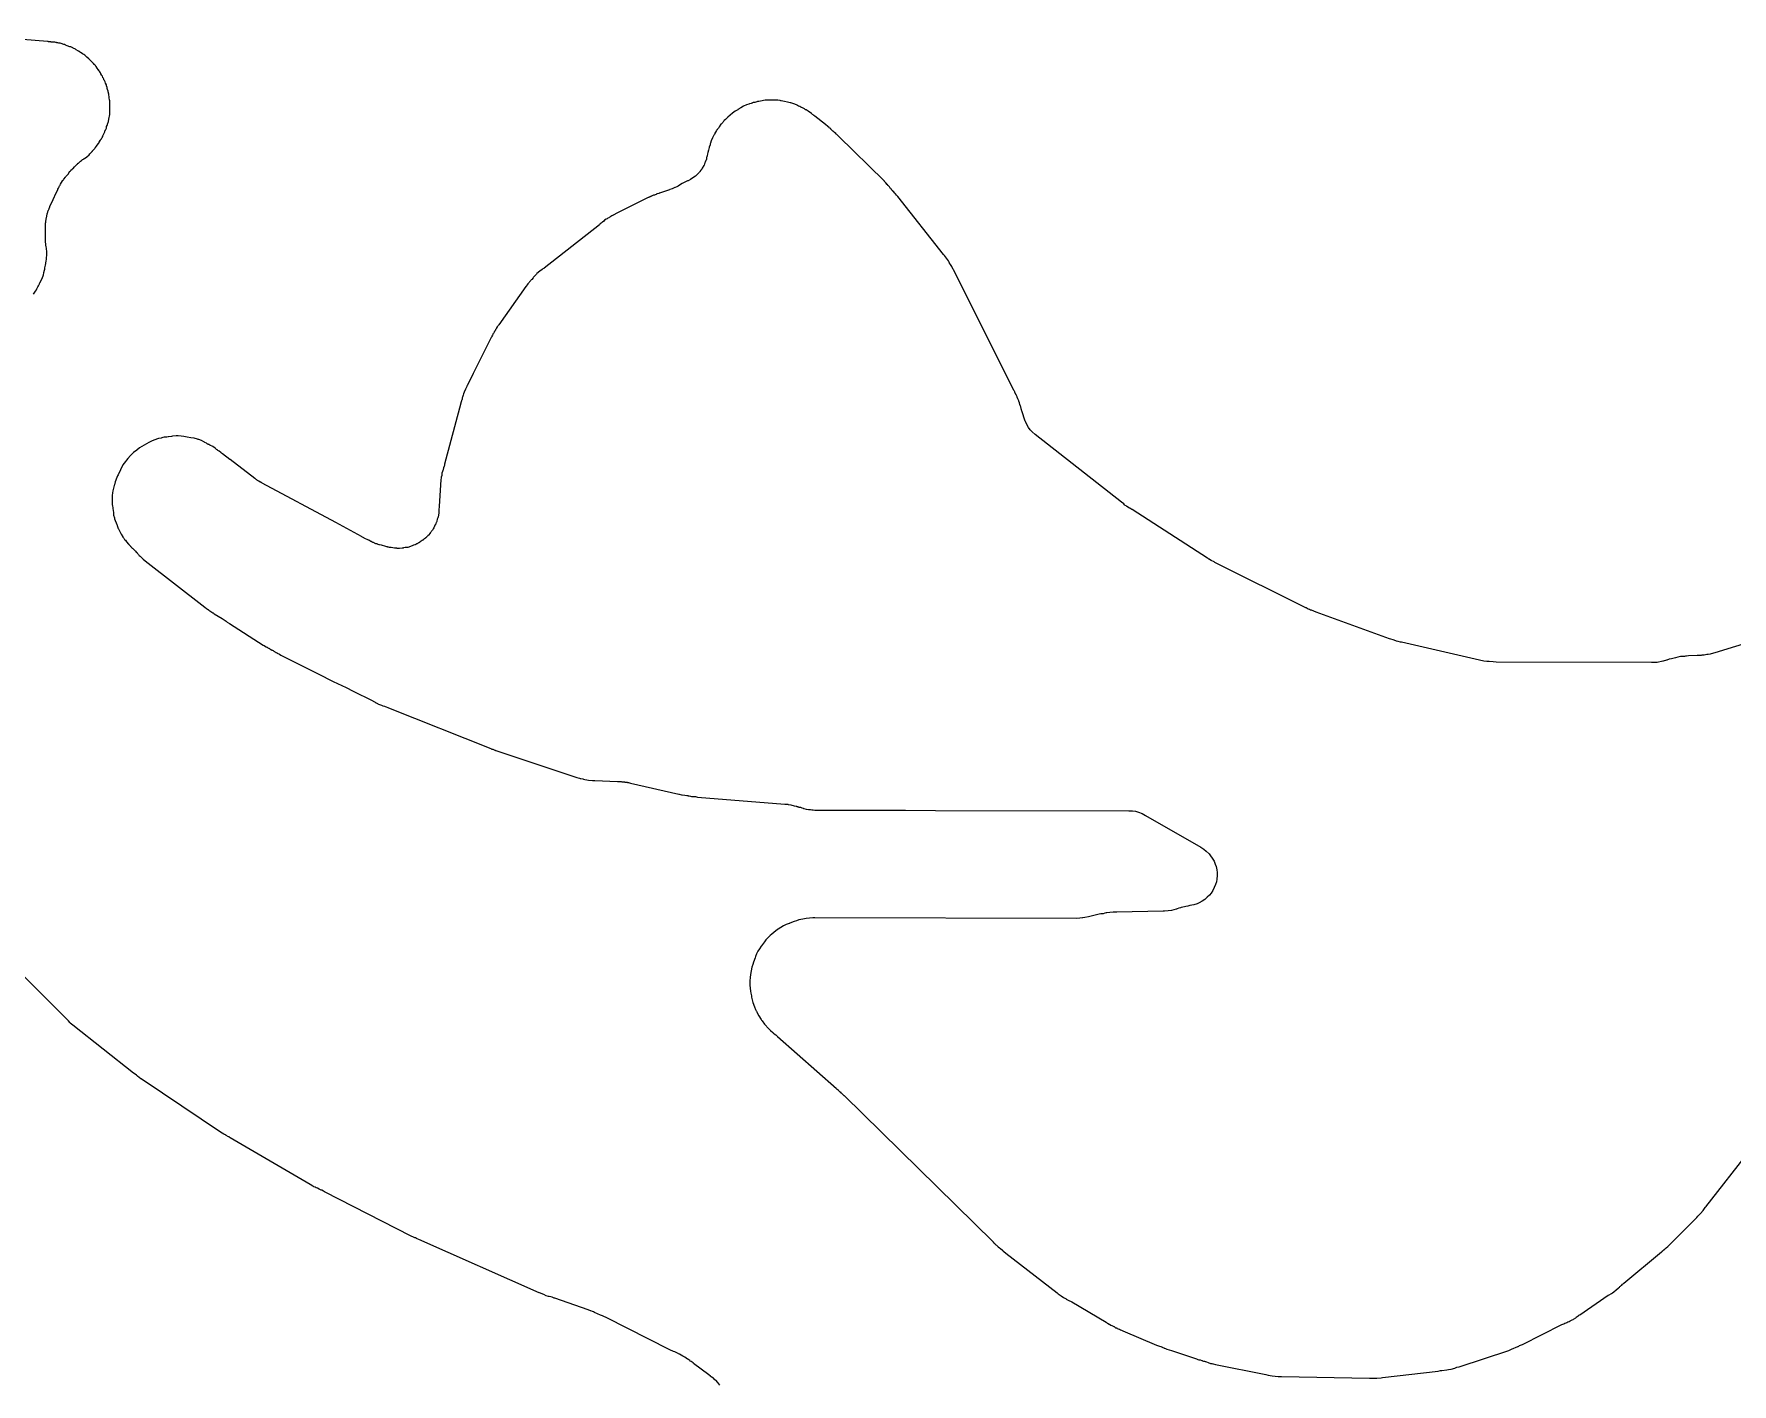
# Model space of a CAD drawing. Header units: millimetres. Extents: x 0 to 300, y 0 to 300.
# Drawn here: x 120.9 to 186.2, y 100.2 to 152.1 of the extents above; entities that cross this region are included whole.
import ezdxf

# ---------------------------------------------------------------- set-up
doc = ezdxf.new("R2010")
doc.units = ezdxf.units.MM
doc.layers.add('CUT', color=7, linetype='CONTINUOUS')

msp = doc.modelspace()

# ---------------------------------------------------------------- linework, layer by layer
at = {"layer": 'CUT'}
for points in [[(120.9, 142.08), (120.98, 142.2), (121.01, 142.25), (121.03, 142.29), (121.06, 142.34), (121.07, 142.36), (121.09, 142.4), (121.13, 142.48), (121.13, 142.49), (121.15, 142.51), (121.22, 142.66), (121.27, 142.79), (121.28, 142.82), (121.3, 142.9), (121.3, 142.92), (121.3, 142.93), (121.31, 142.94), (121.31, 142.95), (121.31, 142.96), (121.33, 143.04), (121.33, 143.05), (121.34, 143.06), (121.34, 143.07), (121.34, 143.09), (121.36, 143.19), (121.36, 143.2), (121.37, 143.26), (121.38, 143.31), (121.39, 143.33), (121.4, 143.44), (121.4, 143.46), (121.41, 143.59), (121.41, 143.68), (121.41, 143.7), (121.4, 143.85), (121.39, 143.9), (121.38, 143.96), (121.38, 143.97), (121.37, 143.98), (121.37, 143.99), (121.37, 144.01), (121.37, 144.02), (121.36, 144.08), (121.36, 144.09), (121.36, 144.12), (121.36, 144.14), (121.36, 144.18), (121.36, 144.23), (121.36, 144.24), (121.36, 144.26), (121.36, 144.29), (121.36, 144.3), (121.36, 144.61), (121.36, 144.68), (121.36, 144.69), (121.36, 144.72), (121.36, 144.73), (121.36, 144.74), (121.36, 144.75), (121.36, 144.79), (121.36, 144.81), (121.36, 144.82), (121.37, 144.83), (121.37, 144.85), (121.39, 144.99), (121.4, 145.02), (121.43, 145.16), (121.43, 145.17), (121.43, 145.18), (121.44, 145.19), (121.44, 145.2), (121.45, 145.23), (121.45, 145.24), (121.45, 145.25), (121.45, 145.26), (121.47, 145.28), (121.47, 145.29), (121.48, 145.31), (121.49, 145.34), (121.5, 145.36), (121.5, 145.37), (121.5, 145.38), (121.51, 145.4), (121.53, 145.44), (121.53, 145.45), (121.66, 145.72), (121.71, 145.83), (121.72, 145.86), (121.83, 146.1), (121.84, 146.12), (121.86, 146.15), (121.86, 146.16), (121.86, 146.17), (121.87, 146.18), (121.89, 146.21), (121.89, 146.22), (121.9, 146.24), (121.91, 146.26), (121.92, 146.27), (121.92, 146.28), (121.94, 146.31), (121.98, 146.37), (121.99, 146.39), (121.99, 146.4), (122.01, 146.43), (122.03, 146.45), (122.03, 146.46), (122.05, 146.48), (122.07, 146.5), (122.13, 146.58), (122.14, 146.6), (122.19, 146.65), (122.24, 146.71), (122.26, 146.74), (122.3, 146.79), (122.32, 146.81), (122.32, 146.82), (122.34, 146.84), (122.39, 146.89), (122.4, 146.9), (122.42, 146.91), (122.47, 146.97), (122.5, 147), (122.51, 147.01), (122.53, 147.02), (122.58, 147.07), (122.6, 147.09), (122.61, 147.1), (122.61, 147.11), (122.62, 147.11), (122.63, 147.12), (122.64, 147.13), (122.68, 147.16), (122.7, 147.18), (122.71, 147.19), (122.75, 147.22), (122.76, 147.23), (122.78, 147.24), (122.79, 147.25), (122.82, 147.27), (122.85, 147.29), (122.86, 147.29), (122.95, 147.36), (123.04, 147.44), (123.07, 147.47), (123.15, 147.56), (123.16, 147.57), (123.18, 147.59), (123.18, 147.6), (123.19, 147.61), (123.26, 147.68), (123.27, 147.7), (123.34, 147.78), (123.34, 147.79), (123.41, 147.88), (123.41, 147.89), (123.42, 147.91), (123.43, 147.92), (123.46, 147.98), (123.47, 147.99), (123.48, 147.99), (123.48, 148), (123.48, 148.01), (123.49, 148.03), (123.51, 148.05), (123.52, 148.06), (123.53, 148.08), (123.54, 148.1), (123.56, 148.14), (123.56, 148.15), (123.57, 148.17), (123.59, 148.21), (123.6, 148.24), (123.64, 148.32), (123.66, 148.38), (123.67, 148.39), (123.68, 148.4), (123.68, 148.41), (123.69, 148.43), (123.7, 148.46), (123.7, 148.47), (123.7, 148.48), (123.71, 148.52), (123.73, 148.56), (123.73, 148.57), (123.73, 148.58), (123.74, 148.59), (123.75, 148.61), (123.78, 148.71), (123.8, 148.8), (123.83, 148.99), (123.84, 149.09), (123.84, 149.18), (123.84, 149.28), (123.84, 149.34), (123.84, 149.4), (123.84, 149.44), (123.83, 149.5), (123.83, 149.52), (123.83, 149.53), (123.82, 149.54), (123.81, 149.64), (123.79, 149.76), (123.79, 149.77), (123.77, 149.86), (123.77, 149.88), (123.75, 149.94), (123.73, 149.99), (123.73, 150), (123.73, 150.01), (123.73, 150.02), (123.71, 150.09), (123.7, 150.12), (123.67, 150.19), (123.65, 150.24), (123.63, 150.29), (123.62, 150.31), (123.61, 150.32), (123.6, 150.34), (123.58, 150.39), (123.57, 150.4), (123.57, 150.41), (123.55, 150.46), (123.54, 150.47), (123.53, 150.48), (123.52, 150.49), (123.51, 150.51), (123.49, 150.55), (123.49, 150.56), (123.48, 150.58), (123.45, 150.62), (123.43, 150.65), (123.42, 150.67), (123.41, 150.68), (123.39, 150.71), (123.35, 150.77), (123.31, 150.83), (123.28, 150.86), (123.28, 150.87), (123.26, 150.89), (123.25, 150.9), (123.24, 150.9), (123.23, 150.91), (123.21, 150.94), (123.21, 150.95), (123.2, 150.96), (123.19, 150.96), (123.14, 151.01), (123.11, 151.05), (123.05, 151.1), (123.04, 151.11), (123.04, 151.12), (123.03, 151.13), (123.02, 151.13), (123.01, 151.14), (123, 151.15), (122.95, 151.19), (122.93, 151.21), (122.87, 151.26), (122.84, 151.29), (122.79, 151.32), (122.73, 151.36), (122.71, 151.37), (122.69, 151.38), (122.63, 151.42), (122.54, 151.47), (122.52, 151.49), (122.42, 151.54), (122.41, 151.55), (122.34, 151.58), (122.32, 151.59), (122.3, 151.59), (122.19, 151.63), (122.13, 151.65), (122.09, 151.67), (122.07, 151.68), (121.96, 151.71), (121.92, 151.72), (121.9, 151.72), (121.89, 151.72), (121.88, 151.73), (121.87, 151.73), (121.84, 151.74), (121.81, 151.74), (121.79, 151.74), (121.78, 151.75), (121.77, 151.75), (121.76, 151.75), (121.72, 151.76), (121.65, 151.77), (121.61, 151.77), (121.58, 151.77), (121.57, 151.78), (121.56, 151.78), (121.52, 151.78), (121.51, 151.78), (121.5, 151.78), (121.48, 151.78), (121.47, 151.78), (121.46, 151.79), (121.44, 151.79), (117.8, 152.08)], [(187.9, 129.02), (185.52, 128.29), (185.47, 128.28), (185.34, 128.24), (185.26, 128.23), (185.21, 128.23), (185.11, 128.21), (185.05, 128.2), (185.02, 128.2), (184.99, 128.19), (184.94, 128.19), (184.88, 128.19), (184.84, 128.19), (184.5, 128.18), (184.43, 128.17), (184.39, 128.17), (184.35, 128.16), (184.2, 128.15), (184.1, 128.13), (184.01, 128.11), (183.85, 128.07), (183.76, 128.05), (183.67, 128.01), (183.66, 128.01), (183.53, 127.97), (183.52, 127.97), (183.3, 127.93), (183.12, 127.92), (183.1, 127.92), (183.08, 127.92), (177.11, 127.94), (177, 127.95), (176.85, 127.96), (176.77, 127.96), (176.76, 127.96), (176.64, 127.98), (173.47, 128.7), (173.44, 128.71), (173.35, 128.73), (173.28, 128.75), (173.19, 128.78), (173.15, 128.79), (173.06, 128.82), (173.01, 128.83), (170.19, 129.86), (170.01, 129.93), (169.99, 129.94), (169.98, 129.94), (169.94, 129.96), (169.9, 129.98), (169.89, 129.98), (169.81, 130.02), (169.8, 130.03), (166.33, 131.75), (166.3, 131.77), (166.27, 131.79), (166.16, 131.85), (166.1, 131.88), (166.09, 131.89), (166.07, 131.9), (166.04, 131.92), (166.02, 131.93), (163.12, 133.8), (163.11, 133.8), (163.03, 133.85), (163.02, 133.86), (162.92, 133.92), (162.89, 133.94), (162.86, 133.96), (162.83, 133.99), (162.8, 134.02), (162.71, 134.09), (159.4, 136.69), (159.28, 136.79), (159.21, 136.86), (159.14, 136.96), (159.06, 137.1), (159.02, 137.19), (159.01, 137.2), (158.88, 137.59), (158.87, 137.62), (158.87, 137.63), (158.87, 137.64), (158.86, 137.67), (158.86, 137.69), (158.86, 137.7), (158.85, 137.73), (158.84, 137.75), (158.83, 137.77), (158.83, 137.78), (158.83, 137.79), (158.83, 137.8), (158.82, 137.8), (158.81, 137.84), (158.81, 137.85), (158.8, 137.88), (158.79, 137.9), (158.79, 137.91), (158.77, 137.97), (158.77, 137.98), (158.76, 138), (158.73, 138.06), (158.72, 138.09), (158.71, 138.11), (158.7, 138.13), (158.69, 138.16), (158.68, 138.18), (158.66, 138.21), (158.66, 138.22), (158.63, 138.28), (158.62, 138.31), (158.61, 138.33), (158.6, 138.35), (158.59, 138.36), (156.26, 143.02), (156.25, 143.04), (156.19, 143.13), (156.19, 143.14), (156.14, 143.22), (156.11, 143.27), (156.1, 143.28), (156.09, 143.3), (156.09, 143.31), (156.08, 143.32), (156.06, 143.36), (156.03, 143.41), (155.95, 143.51), (155.95, 143.52), (155.91, 143.56), (155.87, 143.61), (154.12, 145.83), (154.07, 145.88), (154.03, 145.93), (154.02, 145.94), (154, 145.96), (153.95, 146.02), (153.94, 146.03), (153.93, 146.04), (153.93, 146.05), (153.91, 146.07), (153.9, 146.07), (153.89, 146.08), (153.88, 146.1), (153.87, 146.11), (153.86, 146.12), (153.85, 146.14), (153.83, 146.16), (153.8, 146.2), (153.76, 146.24), (153.74, 146.26), (153.72, 146.29), (153.71, 146.29), (153.66, 146.36), (153.61, 146.41), (153.6, 146.42), (153.59, 146.43), (151.84, 148.15), (151.82, 148.17), (151.79, 148.2), (151.76, 148.23), (151.75, 148.23), (151.74, 148.24), (151.73, 148.25), (151.69, 148.29), (151.67, 148.31), (151.64, 148.33), (151.63, 148.34), (151.63, 148.35), (151.62, 148.35), (151.61, 148.36), (151.6, 148.37), (151.58, 148.38), (151.55, 148.41), (151.54, 148.42), (151.54, 148.43), (151.5, 148.46), (151.48, 148.47), (151.48, 148.48), (151.44, 148.51), (151.43, 148.52), (151.34, 148.6), (150.93, 148.92), (150.89, 148.95), (150.86, 148.97), (150.84, 148.98), (150.82, 149), (150.8, 149.02), (150.67, 149.11), (150.59, 149.16), (150.57, 149.17), (150.56, 149.18), (150.53, 149.2), (150.46, 149.24), (150.42, 149.25), (150.41, 149.26), (150.39, 149.27), (150.35, 149.29), (150.3, 149.31), (150.26, 149.33), (150.25, 149.34), (150.23, 149.35), (150.12, 149.39), (150, 149.43), (149.98, 149.43), (149.88, 149.46), (149.76, 149.49), (149.64, 149.51), (149.62, 149.51), (149.6, 149.52), (149.59, 149.52), (149.51, 149.53), (149.4, 149.54), (149.27, 149.54), (149.15, 149.54), (149.02, 149.53), (148.96, 149.52), (148.9, 149.51), (148.78, 149.49), (148.77, 149.49), (148.76, 149.49), (148.72, 149.48), (148.7, 149.47), (148.66, 149.46), (148.62, 149.45), (148.6, 149.45), (148.56, 149.44), (148.53, 149.43), (148.52, 149.42), (148.51, 149.42), (148.48, 149.41), (148.42, 149.39), (148.39, 149.38), (148.3, 149.35), (148.19, 149.3), (148.08, 149.24), (147.97, 149.18), (147.97, 149.17), (147.87, 149.11), (147.77, 149.04), (147.67, 148.96), (147.58, 148.88), (147.53, 148.83), (147.49, 148.79), (147.45, 148.75), (147.43, 148.73), (147.42, 148.72), (147.41, 148.72), (147.4, 148.71), (147.4, 148.7), (147.39, 148.68), (147.33, 148.61), (147.32, 148.61), (147.29, 148.57), (147.29, 148.56), (147.28, 148.55), (147.25, 148.51), (147.22, 148.46), (147.18, 148.41), (147.17, 148.4), (147.16, 148.39), (147.15, 148.37), (147.11, 148.31), (147.09, 148.27), (147.08, 148.25), (147.07, 148.22), (147.05, 148.19), (147, 148.09), (146.95, 147.97), (146.92, 147.88), (146.91, 147.86), (146.91, 147.85), (146.9, 147.82), (146.87, 147.73), (146.87, 147.72), (146.84, 147.62), (146.82, 147.52), (146.81, 147.47), (146.79, 147.4), (146.79, 147.39), (146.78, 147.36), (146.77, 147.33), (146.77, 147.3), (146.76, 147.27), (146.74, 147.21), (146.73, 147.19), (146.73, 147.18), (146.72, 147.17), (146.71, 147.15), (146.7, 147.13), (146.7, 147.11), (146.69, 147.09), (146.67, 147.04), (146.66, 147.03), (146.6, 146.92), (146.59, 146.9), (146.59, 146.89), (146.55, 146.84), (146.51, 146.79), (146.5, 146.77), (146.43, 146.7), (146.42, 146.69), (146.34, 146.62), (146.24, 146.55), (146.15, 146.49), (146.06, 146.44), (146.04, 146.43), (145.93, 146.39), (145.83, 146.33), (145.73, 146.27), (145.67, 146.23), (145.63, 146.21), (145.56, 146.18), (145.55, 146.18), (145.45, 146.13), (145.36, 146.1), (145.35, 146.1), (145.34, 146.09), (144.96, 145.96), (144.94, 145.96), (144.94, 145.95), (144.93, 145.95), (144.88, 145.93), (144.86, 145.93), (144.83, 145.91), (144.79, 145.9), (144.77, 145.89), (144.75, 145.88), (144.74, 145.88), (144.73, 145.88), (144.65, 145.85), (144.64, 145.84), (144.63, 145.83), (144.62, 145.83), (144.61, 145.83), (144.6, 145.82), (144.59, 145.82), (144.56, 145.81), (144.55, 145.8), (144.54, 145.79), (144.53, 145.79), (144.52, 145.79), (143.27, 145.17), (143.25, 145.15), (143.21, 145.13), (143.2, 145.13), (143.19, 145.12), (143.18, 145.12), (143.13, 145.09), (143.09, 145.07), (143.08, 145.06), (143.05, 145.04), (143.03, 145.03), (143.01, 145.02), (142.97, 145), (142.95, 144.98), (142.91, 144.96), (142.85, 144.92), (142.82, 144.89), (142.77, 144.85), (142.76, 144.85), (142.72, 144.81), (142.68, 144.78), (142.67, 144.77), (142.65, 144.75), (140.53, 143.08), (140.51, 143.07), (140.48, 143.05), (140.45, 143.03), (140.36, 142.97), (140.25, 142.87), (140.23, 142.85), (140.18, 142.8), (140.12, 142.73), (140.1, 142.71), (140.05, 142.65), (140.05, 142.64), (140.03, 142.63), (140.01, 142.61), (139.9, 142.48), (139.87, 142.44), (139.83, 142.39), (139.82, 142.37), (138.78, 140.9), (138.76, 140.88), (138.74, 140.85), (138.72, 140.82), (138.7, 140.79), (138.69, 140.76), (138.67, 140.73), (138.66, 140.72), (138.66, 140.71), (138.65, 140.7), (138.64, 140.68), (138.63, 140.67), (138.63, 140.66), (138.62, 140.64), (138.61, 140.63), (138.6, 140.62), (138.59, 140.6), (138.59, 140.59), (138.58, 140.57), (138.57, 140.56), (138.56, 140.55), (138.55, 140.53), (138.54, 140.51), (138.52, 140.47), (138.52, 140.46), (138.51, 140.44), (138.5, 140.43), (138.49, 140.41), (137.8, 139.03), (137.57, 138.56), (137.56, 138.55), (137.55, 138.53), (137.54, 138.51), (137.5, 138.43), (137.45, 138.32), (137.43, 138.25), (137.41, 138.2), (137.39, 138.12), (137.38, 138.1), (137.38, 138.09), (137.37, 138.06), (137.37, 138.05), (137.37, 138.04), (137.36, 138.01), (137.36, 138), (137.35, 137.99), (137.35, 137.98), (137.33, 137.91), (137.33, 137.9), (137.33, 137.89), (136.7, 135.55), (136.7, 135.53), (136.69, 135.5), (136.68, 135.47), (136.66, 135.41), (136.66, 135.4), (136.64, 135.34), (136.64, 135.33), (136.63, 135.3), (136.63, 135.29), (136.62, 135.28), (136.62, 135.27), (136.6, 135.2), (136.6, 135.17), (136.6, 135.16), (136.59, 135.12), (136.59, 135.11), (136.59, 135.1), (136.58, 135.09), (136.57, 135.05), (136.55, 134.92), (136.54, 134.78), (136.54, 134.75), (136.49, 133.92), (136.49, 133.91), (136.48, 133.8), (136.48, 133.68), (136.48, 133.66), (136.47, 133.6), (136.45, 133.51), (136.44, 133.5), (136.44, 133.49), (136.42, 133.43), (136.4, 133.36), (136.4, 133.35), (136.4, 133.34), (136.39, 133.32), (136.38, 133.31), (136.37, 133.29), (136.37, 133.28), (136.36, 133.26), (136.33, 133.2), (136.31, 133.16), (136.28, 133.1), (136.26, 133.06), (136.25, 133.04), (136.23, 133.01), (136.22, 133), (136.2, 132.97), (136.18, 132.94), (136.17, 132.93), (136.16, 132.92), (136.15, 132.91), (136.14, 132.9), (136.14, 132.89), (136.08, 132.82), (136.07, 132.81), (136.06, 132.8), (136.04, 132.78), (136.02, 132.76), (136.01, 132.75), (136, 132.74), (135.99, 132.73), (135.97, 132.71), (135.96, 132.7), (135.93, 132.68), (135.92, 132.68), (135.9, 132.66), (135.88, 132.64), (135.87, 132.63), (135.86, 132.63), (135.85, 132.62), (135.84, 132.61), (135.76, 132.56), (135.75, 132.55), (135.74, 132.54), (135.73, 132.54), (135.72, 132.53), (135.71, 132.52), (135.7, 132.52), (135.68, 132.51), (135.66, 132.5), (135.65, 132.49), (135.63, 132.48), (135.59, 132.46), (135.57, 132.45), (135.56, 132.45), (135.51, 132.43), (135.48, 132.42), (135.45, 132.41), (135.42, 132.39), (135.33, 132.36), (135.29, 132.35), (135.27, 132.35), (135.26, 132.35), (135.25, 132.35), (135.18, 132.34), (135.13, 132.33), (135.12, 132.33), (135.11, 132.32), (135.1, 132.32), (135.09, 132.32), (135.08, 132.32), (135.07, 132.32), (134.97, 132.31), (134.96, 132.31), (134.91, 132.31), (134.89, 132.31), (134.88, 132.31), (134.87, 132.32), (134.83, 132.32), (134.8, 132.32), (134.78, 132.32), (134.64, 132.34), (134.63, 132.34), (134.61, 132.35), (134.58, 132.35), (134.54, 132.36), (134.53, 132.36), (134.51, 132.36), (134.5, 132.37), (134.49, 132.37), (134.48, 132.37), (134.44, 132.38), (134.27, 132.43), (134.2, 132.45), (134.19, 132.45), (134.15, 132.46), (134.14, 132.47), (134.13, 132.47), (134.12, 132.47), (134.1, 132.48), (134.09, 132.49), (134.08, 132.49), (134.06, 132.49), (134.01, 132.51), (133.99, 132.52), (133.97, 132.53), (133.95, 132.54), (133.94, 132.54), (133.91, 132.55), (133.88, 132.57), (133.87, 132.58), (133.83, 132.6), (133.79, 132.62), (133.77, 132.63), (133.72, 132.65), (133.66, 132.68), (133.55, 132.74), (133.52, 132.76), (133.5, 132.77), (132.52, 133.3), (129.69, 134.82), (129.66, 134.84), (129.65, 134.84), (129.64, 134.84), (129.64, 134.85), (129.63, 134.85), (129.62, 134.85), (129.61, 134.86), (129.56, 134.89), (129.53, 134.91), (129.51, 134.92), (129.5, 134.93), (129.48, 134.95), (129.47, 134.95), (129.46, 134.96), (129.45, 134.97), (129.44, 134.97), (129.43, 134.98), (129.41, 135), (128.46, 135.72), (128.45, 135.72), (128.16, 135.95), (128.13, 135.97), (128.1, 135.99), (128.03, 136.04), (127.99, 136.07), (127.98, 136.08), (127.94, 136.11), (127.88, 136.16), (127.79, 136.22), (127.68, 136.28), (127.64, 136.3), (127.63, 136.3), (127.61, 136.31), (127.59, 136.32), (127.58, 136.33), (127.56, 136.34), (127.55, 136.35), (127.49, 136.38), (127.47, 136.39), (127.45, 136.4), (127.36, 136.45), (127.26, 136.49), (127.23, 136.5), (127.2, 136.51), (127.08, 136.54), (126.95, 136.56), (126.81, 136.59), (126.68, 136.61), (126.58, 136.62), (126.46, 136.63), (126.38, 136.63), (126.24, 136.62), (126.2, 136.61), (126.09, 136.6), (126.07, 136.6), (126.03, 136.59), (125.98, 136.59), (125.96, 136.58), (125.92, 136.58), (125.87, 136.57), (125.83, 136.56), (125.81, 136.55), (125.71, 136.53), (125.53, 136.47), (125.43, 136.43), (125.33, 136.38), (125.15, 136.28), (125.06, 136.23), (124.97, 136.17), (124.87, 136.09), (124.75, 135.99), (124.67, 135.92), (124.63, 135.88), (124.53, 135.77), (124.39, 135.59), (124.34, 135.52), (124.32, 135.49), (124.24, 135.33), (124.15, 135.14), (124.13, 135.1), (124.1, 135.03), (124.04, 134.87), (124.01, 134.75), (124, 134.73), (123.97, 134.63), (123.95, 134.52), (123.94, 134.45), (123.94, 134.43), (123.93, 134.35), (123.92, 134.23), (123.92, 134.11), (123.93, 133.98), (123.94, 133.96), (123.96, 133.75), (123.97, 133.7), (123.98, 133.65), (123.98, 133.61), (123.98, 133.59), (124.01, 133.48), (124.02, 133.45), (124.04, 133.38), (124.08, 133.29), (124.1, 133.23), (124.11, 133.2), (124.11, 133.19), (124.16, 133.08), (124.17, 133.06), (124.18, 133.04), (124.27, 132.86), (124.34, 132.75), (124.34, 132.74), (124.37, 132.7), (124.4, 132.65), (124.43, 132.62), (124.47, 132.56), (124.55, 132.47), (124.56, 132.47), (124.57, 132.46), (124.61, 132.41), (124.62, 132.4), (124.64, 132.38), (124.66, 132.36), (124.69, 132.32), (124.7, 132.32), (124.82, 132.2), (124.85, 132.17), (124.86, 132.16), (124.87, 132.15), (124.88, 132.14), (124.88, 132.13), (124.89, 132.12), (124.92, 132.09), (124.93, 132.07), (124.95, 132.05), (124.96, 132.04), (125, 132.01), (125.03, 131.99), (125.12, 131.9), (125.19, 131.83), (127.48, 130.05), (127.55, 130), (127.59, 129.97), (127.6, 129.96), (127.61, 129.96), (127.64, 129.94), (127.72, 129.89), (127.76, 129.86), (127.79, 129.83), (127.8, 129.83), (127.83, 129.81), (127.84, 129.8), (128.15, 129.61), (128.3, 129.51), (128.33, 129.49), (128.34, 129.48), (128.43, 129.42), (129.73, 128.59), (129.75, 128.58), (129.76, 128.58), (129.78, 128.56), (129.84, 128.53), (129.87, 128.51), (129.88, 128.51), (129.91, 128.49), (129.93, 128.48), (129.94, 128.47), (129.96, 128.46), (129.97, 128.46), (129.98, 128.45), (129.99, 128.44), (130.01, 128.43), (130.02, 128.43), (130.03, 128.42), (130.04, 128.41), (130.06, 128.4), (130.07, 128.4), (130.08, 128.4), (130.11, 128.38), (130.14, 128.36), (130.16, 128.35), (130.17, 128.34), (130.2, 128.32), (130.22, 128.31), (130.23, 128.31), (130.25, 128.3), (130.26, 128.29), (130.27, 128.28), (130.35, 128.24), (130.41, 128.21), (131.84, 127.49), (132.42, 127.2), (132.92, 126.96), (133.19, 126.82), (133.92, 126.46), (133.94, 126.45), (133.95, 126.44), (133.96, 126.44), (134.01, 126.41), (134.03, 126.4), (134.05, 126.39), (134.06, 126.38), (134.07, 126.37), (134.12, 126.35), (134.14, 126.34), (134.16, 126.32), (134.27, 126.28), (134.3, 126.27), (134.32, 126.26), (134.33, 126.26), (134.39, 126.24), (134.42, 126.23), (134.45, 126.22), (134.52, 126.19), (134.55, 126.18), (138.48, 124.62), (138.49, 124.61), (138.52, 124.6), (138.52, 124.59), (138.53, 124.59), (138.55, 124.59), (138.63, 124.56), (138.66, 124.55), (138.66, 124.54), (138.67, 124.54), (141.74, 123.52), (141.78, 123.51), (141.88, 123.48), (141.91, 123.47), (141.92, 123.47), (141.93, 123.47), (142.01, 123.45), (142.04, 123.44), (142.09, 123.43), (142.16, 123.42), (142.23, 123.4), (142.38, 123.39), (142.42, 123.39), (142.45, 123.39), (142.48, 123.39), (143.34, 123.35), (143.35, 123.35), (143.39, 123.35), (143.41, 123.35), (143.42, 123.35), (143.44, 123.35), (143.48, 123.35), (143.51, 123.34), (143.56, 123.34), (143.58, 123.34), (143.59, 123.34), (143.61, 123.34), (143.63, 123.33), (143.64, 123.33), (143.66, 123.33), (143.67, 123.33), (143.68, 123.32), (143.7, 123.32), (143.71, 123.32), (143.72, 123.32), (143.73, 123.31), (143.75, 123.31), (143.76, 123.31), (143.77, 123.31), (143.85, 123.29), (145.7, 122.87), (145.72, 122.86), (145.81, 122.84), (145.83, 122.84), (145.93, 122.82), (146.01, 122.81), (146.03, 122.81), (146.04, 122.81), (146.05, 122.81), (146.06, 122.8), (146.07, 122.8), (146.1, 122.8), (146.15, 122.79), (146.19, 122.78), (146.23, 122.78), (146.28, 122.77), (146.31, 122.77), (146.33, 122.77), (146.34, 122.77), (146.42, 122.75), (149.78, 122.48), (149.8, 122.48), (149.83, 122.48), (149.85, 122.48), (149.88, 122.48), (149.89, 122.48), (149.9, 122.47), (149.91, 122.47), (150, 122.45), (150.01, 122.45), (150.13, 122.42), (150.21, 122.4), (150.22, 122.4), (150.23, 122.4), (150.24, 122.39), (150.26, 122.39), (150.28, 122.38), (150.29, 122.38), (150.3, 122.38), (150.31, 122.38), (150.31, 122.37), (150.34, 122.37), (150.38, 122.36), (150.4, 122.35), (150.43, 122.34), (150.48, 122.33), (150.49, 122.32), (150.5, 122.32), (150.59, 122.29), (150.68, 122.28), (150.76, 122.27), (150.81, 122.26), (150.87, 122.26), (150.93, 122.25), (151.03, 122.25), (151.05, 122.25), (151.1, 122.25), (151.11, 122.25), (151.12, 122.25), (152.31, 122.25), (153.41, 122.25), (154.41, 122.25), (155.56, 122.24), (162.99, 122.23), (163.14, 122.22), (163.25, 122.21), (163.37, 122.17), (163.51, 122.12), (163.64, 122.05), (165.76, 120.83), (165.88, 120.75), (165.97, 120.67), (166.08, 120.57), (166.14, 120.5), (166.2, 120.41), (166.27, 120.29), (166.32, 120.18), (166.35, 120.08), (166.38, 119.96), (166.39, 119.85), (166.39, 119.74), (166.38, 119.6), (166.36, 119.5), (166.33, 119.39), (166.28, 119.28), (166.22, 119.16), (166.16, 119.06), (166.09, 118.98), (166.01, 118.9), (165.92, 118.82), (165.81, 118.75), (165.7, 118.69), (165.62, 118.65), (165.5, 118.61), (165.34, 118.58), (165.26, 118.56), (165.19, 118.55), (165.13, 118.54), (165.01, 118.51), (164.98, 118.5), (164.92, 118.48), (164.86, 118.46), (164.83, 118.45), (164.82, 118.44), (164.64, 118.4), (164.51, 118.38), (164.37, 118.37), (164.35, 118.37), (164.32, 118.37), (162.53, 118.33), (162.39, 118.33), (162.26, 118.32), (162.15, 118.3), (162.13, 118.3), (162.08, 118.29), (162.01, 118.27), (161.92, 118.26), (161.85, 118.25), (161.45, 118.15), (161.3, 118.13), (161.23, 118.11), (161.22, 118.11), (161.21, 118.11), (161.11, 118.1), (160.99, 118.09), (150.93, 118.11), (150.85, 118.11), (150.72, 118.1), (150.6, 118.08), (150.47, 118.06), (150.32, 118.03), (150.22, 118), (150.13, 117.97), (149.97, 117.91), (149.95, 117.9), (149.94, 117.9), (149.83, 117.86), (149.73, 117.81), (149.62, 117.74), (149.52, 117.67), (149.5, 117.66), (149.35, 117.55), (149.28, 117.49), (149.21, 117.43), (149.16, 117.38), (149.11, 117.33), (149.05, 117.26), (148.99, 117.19), (148.88, 117.04), (148.87, 117.02), (148.8, 116.92), (148.74, 116.83), (148.69, 116.73), (148.65, 116.63), (148.63, 116.57), (148.57, 116.41), (148.54, 116.32), (148.51, 116.22), (148.48, 116.07), (148.46, 115.94), (148.44, 115.82), (148.43, 115.69), (148.43, 115.53), (148.44, 115.41), (148.45, 115.29), (148.47, 115.22), (148.49, 115.12), (148.49, 115.09), (148.5, 115.06), (148.52, 114.96), (148.55, 114.86), (148.61, 114.69), (148.65, 114.59), (148.68, 114.54), (148.69, 114.53), (148.7, 114.5), (148.72, 114.44), (148.78, 114.34), (148.87, 114.2), (148.88, 114.18), (148.9, 114.15), (149, 114.02), (149.16, 113.84), (149.21, 113.79), (149.22, 113.78), (149.31, 113.7), (149.34, 113.68), (149.4, 113.63), (149.42, 113.62), (149.43, 113.61), (149.44, 113.6), (149.49, 113.55), (151.76, 111.55), (151.78, 111.53), (151.82, 111.5), (151.82, 111.49), (151.89, 111.43), (151.9, 111.42), (151.93, 111.39), (151.94, 111.38), (152.02, 111.31), (152.04, 111.29), (152.05, 111.28), (157.78, 105.66), (157.78, 105.65), (157.84, 105.59), (157.86, 105.57), (157.89, 105.55), (157.91, 105.53), (157.95, 105.49), (157.98, 105.47), (158.02, 105.43), (158.04, 105.42), (158.06, 105.41), (158.07, 105.4), (158.14, 105.34), (158.15, 105.33), (158.16, 105.32), (158.19, 105.29), (158.27, 105.22), (160.24, 103.7), (160.28, 103.66), (160.39, 103.58), (160.49, 103.52), (160.51, 103.51), (160.54, 103.49), (160.57, 103.48), (160.59, 103.46), (160.67, 103.42), (160.8, 103.36), (162.12, 102.57), (162.15, 102.55), (162.18, 102.54), (162.24, 102.5), (162.25, 102.5), (162.31, 102.46), (162.34, 102.45), (162.39, 102.42), (162.42, 102.4), (162.43, 102.4), (162.44, 102.39), (162.49, 102.36), (162.53, 102.35), (162.54, 102.34), (162.55, 102.33), (162.58, 102.32), (162.64, 102.3), (162.67, 102.28), (162.71, 102.26), (162.77, 102.24), (164.06, 101.69), (164.13, 101.66), (164.26, 101.62), (164.27, 101.61), (164.3, 101.6), (164.34, 101.58), (164.36, 101.57), (164.37, 101.57), (164.4, 101.56), (164.46, 101.54), (164.63, 101.49), (165.6, 101.16), (165.65, 101.14), (165.68, 101.13), (165.7, 101.13), (165.74, 101.12), (165.8, 101.1), (165.81, 101.1), (165.83, 101.09), (165.86, 101.08), (165.91, 101.07), (165.93, 101.06), (165.94, 101.06), (165.98, 101.05), (166.04, 101.02), (166.14, 100.99), (166.16, 100.99), (166.18, 100.98), (166.23, 100.97), (166.24, 100.97), (166.33, 100.94), (168.26, 100.56), (168.35, 100.54), (168.5, 100.51), (168.62, 100.5), (168.74, 100.49), (168.86, 100.49), (172.24, 100.42), (172.26, 100.42), (172.53, 100.42), (172.7, 100.43), (172.75, 100.44), (174.89, 100.69), (174.98, 100.71), (175.01, 100.71), (175.03, 100.71), (175.22, 100.74), (175.28, 100.75), (175.38, 100.77), (175.52, 100.81), (175.57, 100.83), (175.6, 100.84), (175.69, 100.86), (177.6, 101.49), (177.7, 101.53), (177.95, 101.64), (177.96, 101.64), (177.98, 101.65), (178.01, 101.67), (178.09, 101.7), (178.13, 101.72), (179.64, 102.48), (179.67, 102.49), (179.71, 102.51), (179.72, 102.51), (179.75, 102.53), (179.8, 102.55), (179.83, 102.56), (179.87, 102.58), (179.92, 102.6), (179.96, 102.63), (180.03, 102.66), (180.07, 102.68), (180.08, 102.69), (180.17, 102.74), (180.19, 102.76), (180.26, 102.81), (180.27, 102.82), (180.28, 102.82), (180.29, 102.84), (180.33, 102.86), (181.42, 103.61), (181.43, 103.61), (181.46, 103.62), (181.55, 103.68), (181.58, 103.7), (181.64, 103.74), (181.73, 103.81), (181.8, 103.88), (181.82, 103.89), (181.85, 103.92), (181.87, 103.94), (181.89, 103.96), (181.93, 103.99), (181.94, 104), (181.97, 104.03), (182, 104.05), (182.02, 104.07), (183.47, 105.28), (183.49, 105.29), (183.51, 105.31), (183.57, 105.36), (183.59, 105.38), (183.61, 105.4), (183.65, 105.43), (183.71, 105.48), (183.76, 105.53), (184.81, 106.58), (184.83, 106.6), (184.87, 106.65), (184.89, 106.67), (184.9, 106.68), (184.92, 106.7), (184.93, 106.71), (184.95, 106.73), (184.97, 106.75), (185.07, 106.86), (185.15, 106.98), (185.16, 107), (185.16, 107.01), (185.17, 107.01), (186.87, 109.18)], [(147.28, 100.15), (147.24, 100.2), (147.2, 100.25), (147.12, 100.34), (147.11, 100.34), (147.09, 100.36), (147.03, 100.42), (147.01, 100.43), (146.95, 100.47), (146.93, 100.49), (146.92, 100.49), (146.92, 100.5), (146.86, 100.55), (146.27, 100.99), (146.25, 101.01), (146.18, 101.06), (146.14, 101.08), (146.12, 101.1), (146.09, 101.12), (146.05, 101.15), (146.04, 101.15), (145.93, 101.23), (145.86, 101.27), (145.79, 101.31), (145.73, 101.34), (145.69, 101.36), (145.67, 101.37), (145.55, 101.43), (145.5, 101.44), (145.35, 101.51), (142.91, 102.75), (142.82, 102.79), (142.77, 102.81), (142.69, 102.84), (142.46, 102.94), (142.42, 102.97), (142.38, 102.98), (142.32, 103.01), (142.31, 103.01), (142.22, 103.05), (140.94, 103.49), (140.91, 103.5), (140.83, 103.53), (140.78, 103.54), (140.72, 103.56), (140.69, 103.56), (140.6, 103.59), (140.52, 103.63), (140.51, 103.63), (140.35, 103.7), (140.34, 103.7), (135.71, 105.75), (135.64, 105.78), (135.62, 105.79), (135.58, 105.81), (135.55, 105.82), (135.51, 105.84), (135.42, 105.88), (132.08, 107.58), (132.04, 107.61), (131.98, 107.64), (131.95, 107.65), (131.88, 107.69), (131.81, 107.72), (131.78, 107.73), (131.77, 107.74), (131.72, 107.76), (131.68, 107.78), (131.67, 107.78), (131.66, 107.79), (131.64, 107.8), (131.53, 107.86), (128.46, 109.66), (128.42, 109.69), (128.39, 109.7), (128.31, 109.75), (128.3, 109.76), (128.21, 109.8), (128.09, 109.88), (125.12, 111.87), (125.09, 111.89), (125.04, 111.93), (125.03, 111.93), (124.9, 112.03), (124.88, 112.04), (124.86, 112.06), (124.77, 112.13), (124.75, 112.14), (122.41, 113.99), (122.31, 114.07), (122.3, 114.09), (122.24, 114.15), (119.45, 116.93)]]:
    msp.add_lwpolyline(points, dxfattribs=at)

doc.saveas('drawing.dxf')
